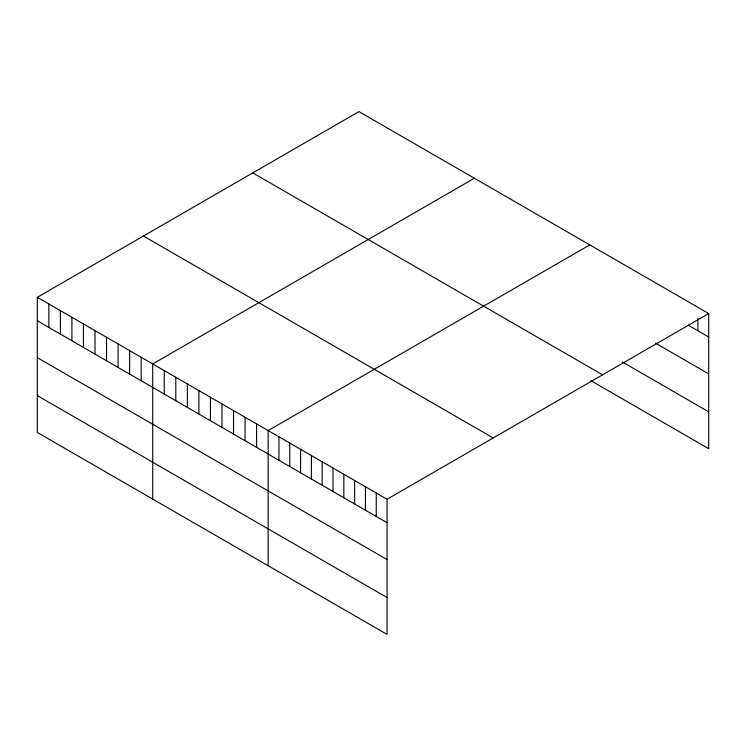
<?xml version="1.0" encoding="UTF-8"?>
<svg xmlns="http://www.w3.org/2000/svg" width="746" height="746" viewBox="0 0 746 746"><rect width="100%" height="100%" fill="white"/><g stroke="black" fill="none" stroke-linecap="round" stroke-linejoin="round"><path stroke-width="1.12" d="M37.3 297.309L387.062 499.242L387.062 634.389L37.3 432.456L37.3 297.309L358.938 111.611L708.7 313.544L708.7 448.691L590.767 380.6M474.353 178.247L152.725 363.945L152.725 499.093M589.778 244.893L268.14 430.582L268.14 565.729M387.062 499.242L708.7 313.544M688.064 325.097L708.7 337.015M655.631 343.225L708.7 373.867M622.211 361.903L708.7 411.839M252.791 172.895L602.563 374.828M143.437 236.025L493.209 437.967M37.3 320.771L387.062 522.704M37.3 357.623L387.062 559.565M37.3 395.594L387.062 597.537M697.892 318.477L697.892 330.767M376.254 493.003L376.254 516.465M365.447 486.756L365.447 510.227M354.63 480.517L354.63 503.979M343.822 474.279L343.822 497.741M333.014 468.031L333.014 491.502M322.197 461.793L322.197 485.254M311.39 455.554L311.39 479.016M300.573 449.306L300.573 472.777M289.765 443.068L289.765 466.53M278.957 436.83L278.957 460.291M256.605 423.924L256.605 447.386M245.061 417.256L245.061 440.718M233.517 410.589L233.517 434.06M221.972 403.931L221.972 427.393M210.437 397.264L210.437 420.735M198.893 390.606L198.893 414.067M187.349 383.938L187.349 407.4M175.804 377.271L175.804 400.742M164.26 370.613L164.26 394.075M141.18 357.278L141.18 380.749M129.636 350.62L129.636 374.082M118.092 343.953L118.092 367.424M106.557 337.295L106.557 360.756M95.012 330.627L95.012 354.089M83.468 323.96L83.468 347.431M71.924 317.302L71.924 340.763M60.389 310.634L60.389 334.105M48.844 303.976L48.844 327.438"/></g></svg>
